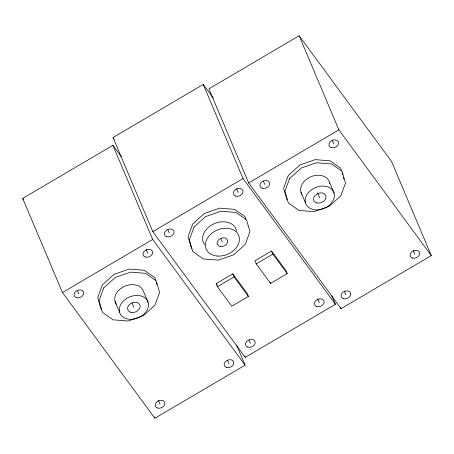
<?xml version="1.0" encoding="UTF-8"?>
<svg xmlns="http://www.w3.org/2000/svg" width="454" height="454" viewBox="0 0 454 454"><rect width="100%" height="100%" fill="white"/><g stroke="black" fill="none" stroke-linecap="round" stroke-linejoin="round"><path stroke-width="0.68" d="M331.868 295.838L335.432 304.276L245.217 357.366L152.799 231.648L113.04 137.528L203.261 84.433L213.346 98.149M236.591 345.04L245.092 365.164L154.871 418.259L62.459 292.535L22.7 198.415L112.921 145.32L121.32 156.749M299.129 35.741L208.908 88.836L248.667 182.956L341.079 308.68L431.3 255.585L391.541 161.465L299.129 35.741L338.888 129.867L431.3 255.585M152.799 231.648L243.021 178.558L203.261 84.433M62.459 292.535L152.68 239.445L112.921 145.32M248.667 182.956L338.888 129.867M216.155 283.631L232.783 273.847L247.112 293.341L248.417 296.428L231.79 306.212L217.46 286.718L216.155 283.631L217.387 285.305M271.577 251.017L254.949 260.806L256.255 263.887L270.584 283.381L287.212 273.597L285.906 270.51L271.577 251.017L272.882 254.104L287.212 273.597M217.46 286.718L234.088 276.934L232.783 273.847M256.255 263.887L272.882 254.104M243.021 178.558L335.432 304.276M234.088 276.934L248.417 296.428M113.04 137.528L114.306 139.242M152.68 239.445L245.092 365.164M22.7 198.415L23.54 199.556M413.242 250.37L414.888 254.263M332.101 139.98L333.747 143.873M329.468 182.213L334.031 193.012A15.118 11.288 -22.9 0 1 315.411 209.879A15.118 11.288 -22.9 0 1 309.895 191.066A15.118 11.288 -22.9 0 1 334.031 193.012M317.63 192.905L319.781 197.984M344.274 290.952L345.92 294.85M300.962 192.156L305.525 202.961M340.534 307.381L341.079 308.68M317.681 298.88L319.327 302.773M263.405 181.214L264.778 184.46M236.534 188.489L238.18 192.388M270.062 282.15L270.584 283.381M220.746 238.288L222.392 242.181M248.985 340.114L250.358 343.36M244.666 356.072L245.217 357.366M227.613 360.419L228.981 363.665M167.844 229.73L169.211 232.976M146.194 249.382L147.839 253.275M148.123 302.415A15.118 11.288 -22.9 0 0 123.987 300.463A15.118 11.288 -22.9 0 0 129.504 319.281A15.118 11.288 -22.9 0 0 148.123 302.415L143.56 291.61A15.118 11.288 -22.9 0 0 124.288 286.463A15.118 11.288 -22.9 0 0 116.366 304.203M131.995 302.937L133.873 307.386M158.367 400.354L160.012 404.247M115.055 301.558L119.618 312.358M154.326 416.959L154.871 418.259M77.498 290.617L78.871 293.863M341.351 170.233L340.778 168.286L330.154 160.852L315.178 159.643L299.867 164.989L288.313 175.454L283.619 188.234L287.047 199.908M342.112 172.826L342.679 174.773M343.44 177.366L344.013 179.313M245.977 219.396L245.217 216.802L234.593 209.362L219.617 208.153L204.3 213.499L192.751 223.964L188.058 236.75L191.48 248.423M155.631 280.283L154.871 277.689L144.247 270.255L129.271 269.046L113.96 274.386L102.405 284.851L97.718 297.637L101.14 309.31M156.392 282.876L156.965 284.823M301.938 194.312A15.118 11.288 -22.9 0 1 311.285 176.595A15.118 11.288 -22.9 0 1 329.723 183.371M204.567 244.575A17.627 13.16 -22.9 0 1 214.646 223.527A17.627 13.16 -22.9 0 1 236.562 231.251M103.711 287.938L99.017 300.724L102.445 312.397L113.069 319.832L128.039 321.04L143.356 315.695L154.91 305.23L159.598 292.45L156.176 280.776L145.552 273.336L130.576 272.128L115.259 277.473L103.711 287.938M194.051 227.051L189.363 239.831L192.785 251.505L203.409 258.945L218.385 260.153L233.702 254.808L245.251 244.343L249.944 231.563L246.516 219.889L235.893 212.449L220.916 211.241L205.605 216.586L194.051 227.051M289.618 178.536L284.925 191.321L288.352 202.995L298.976 210.429L313.947 211.638L329.264 206.298L340.812 195.827L345.505 183.047L342.083 171.374L331.46 163.939L316.483 162.731L301.167 168.071L289.618 178.536M157.407 407.981A5.034 3.763 -22.9 0 0 164.876 403.583A5.034 3.763 -22.9 0 0 157.759 401.183A5.034 3.763 -22.9 0 0 157.407 407.981M76.266 297.591A5.034 3.763 -22.9 0 0 83.729 293.199A5.034 3.763 -22.9 0 0 76.618 290.793A5.034 3.763 -22.9 0 0 76.266 297.591M145.235 257.004A5.034 3.763 -22.9 0 0 152.697 252.611A5.034 3.763 -22.9 0 0 145.586 250.211A5.034 3.763 -22.9 0 0 145.235 257.004M226.376 367.394A5.034 3.763 -22.9 0 0 233.844 363.001A5.034 3.763 -22.9 0 0 226.728 360.595A5.034 3.763 -22.9 0 0 226.376 367.394M130.485 312.233A6.549 4.886 -22.9 0 0 140.19 306.524A6.549 4.886 -22.9 0 0 130.939 303.403A6.549 4.886 -22.9 0 0 130.485 312.233M412.283 257.991A5.034 3.763 -22.9 0 0 419.751 253.599A5.034 3.763 -22.9 0 0 412.635 251.198A5.034 3.763 -22.9 0 0 412.283 257.991M331.142 147.601A5.034 3.763 -22.9 0 0 338.605 143.209A5.034 3.763 -22.9 0 0 331.494 140.808A5.034 3.763 -22.9 0 0 331.142 147.601M262.174 188.189A5.034 3.763 -22.9 0 0 269.636 183.796A5.034 3.763 -22.9 0 0 262.526 181.396A5.034 3.763 -22.9 0 0 262.174 188.189M343.315 298.579A5.034 3.763 -22.9 0 0 350.777 294.186A5.034 3.763 -22.9 0 0 343.667 291.78A5.034 3.763 -22.9 0 0 343.315 298.579M316.393 202.836A6.549 4.886 -22.9 0 0 326.097 197.121A6.549 4.886 -22.9 0 0 316.847 194A6.549 4.886 -22.9 0 0 316.393 202.836M247.748 347.089A5.034 3.763 -22.9 0 0 255.216 342.696A5.034 3.763 -22.9 0 0 248.1 340.296A5.034 3.763 -22.9 0 0 247.748 347.089M316.716 306.507A5.034 3.763 -22.9 0 0 324.184 302.114A5.034 3.763 -22.9 0 0 317.068 299.708A5.034 3.763 -22.9 0 0 316.716 306.507M166.607 236.704A5.034 3.763 -22.9 0 0 174.075 232.312A5.034 3.763 -22.9 0 0 166.958 229.906A5.034 3.763 -22.9 0 0 166.607 236.704M235.575 196.117A5.034 3.763 -22.9 0 0 243.043 191.724A5.034 3.763 -22.9 0 0 235.927 189.318A5.034 3.763 -22.9 0 0 235.575 196.117M220.792 246.533A5.539 4.137 -22.9 0 0 227.613 240.353A5.539 4.137 -22.9 0 0 218.766 239.644A5.539 4.137 -22.9 0 0 220.792 246.533M217.301 256.045A17.627 13.16 -22.9 0 0 239.003 236.381A17.627 13.16 -22.9 0 0 210.866 234.111A17.627 13.16 -22.9 0 0 217.301 256.045"/></g></svg>
